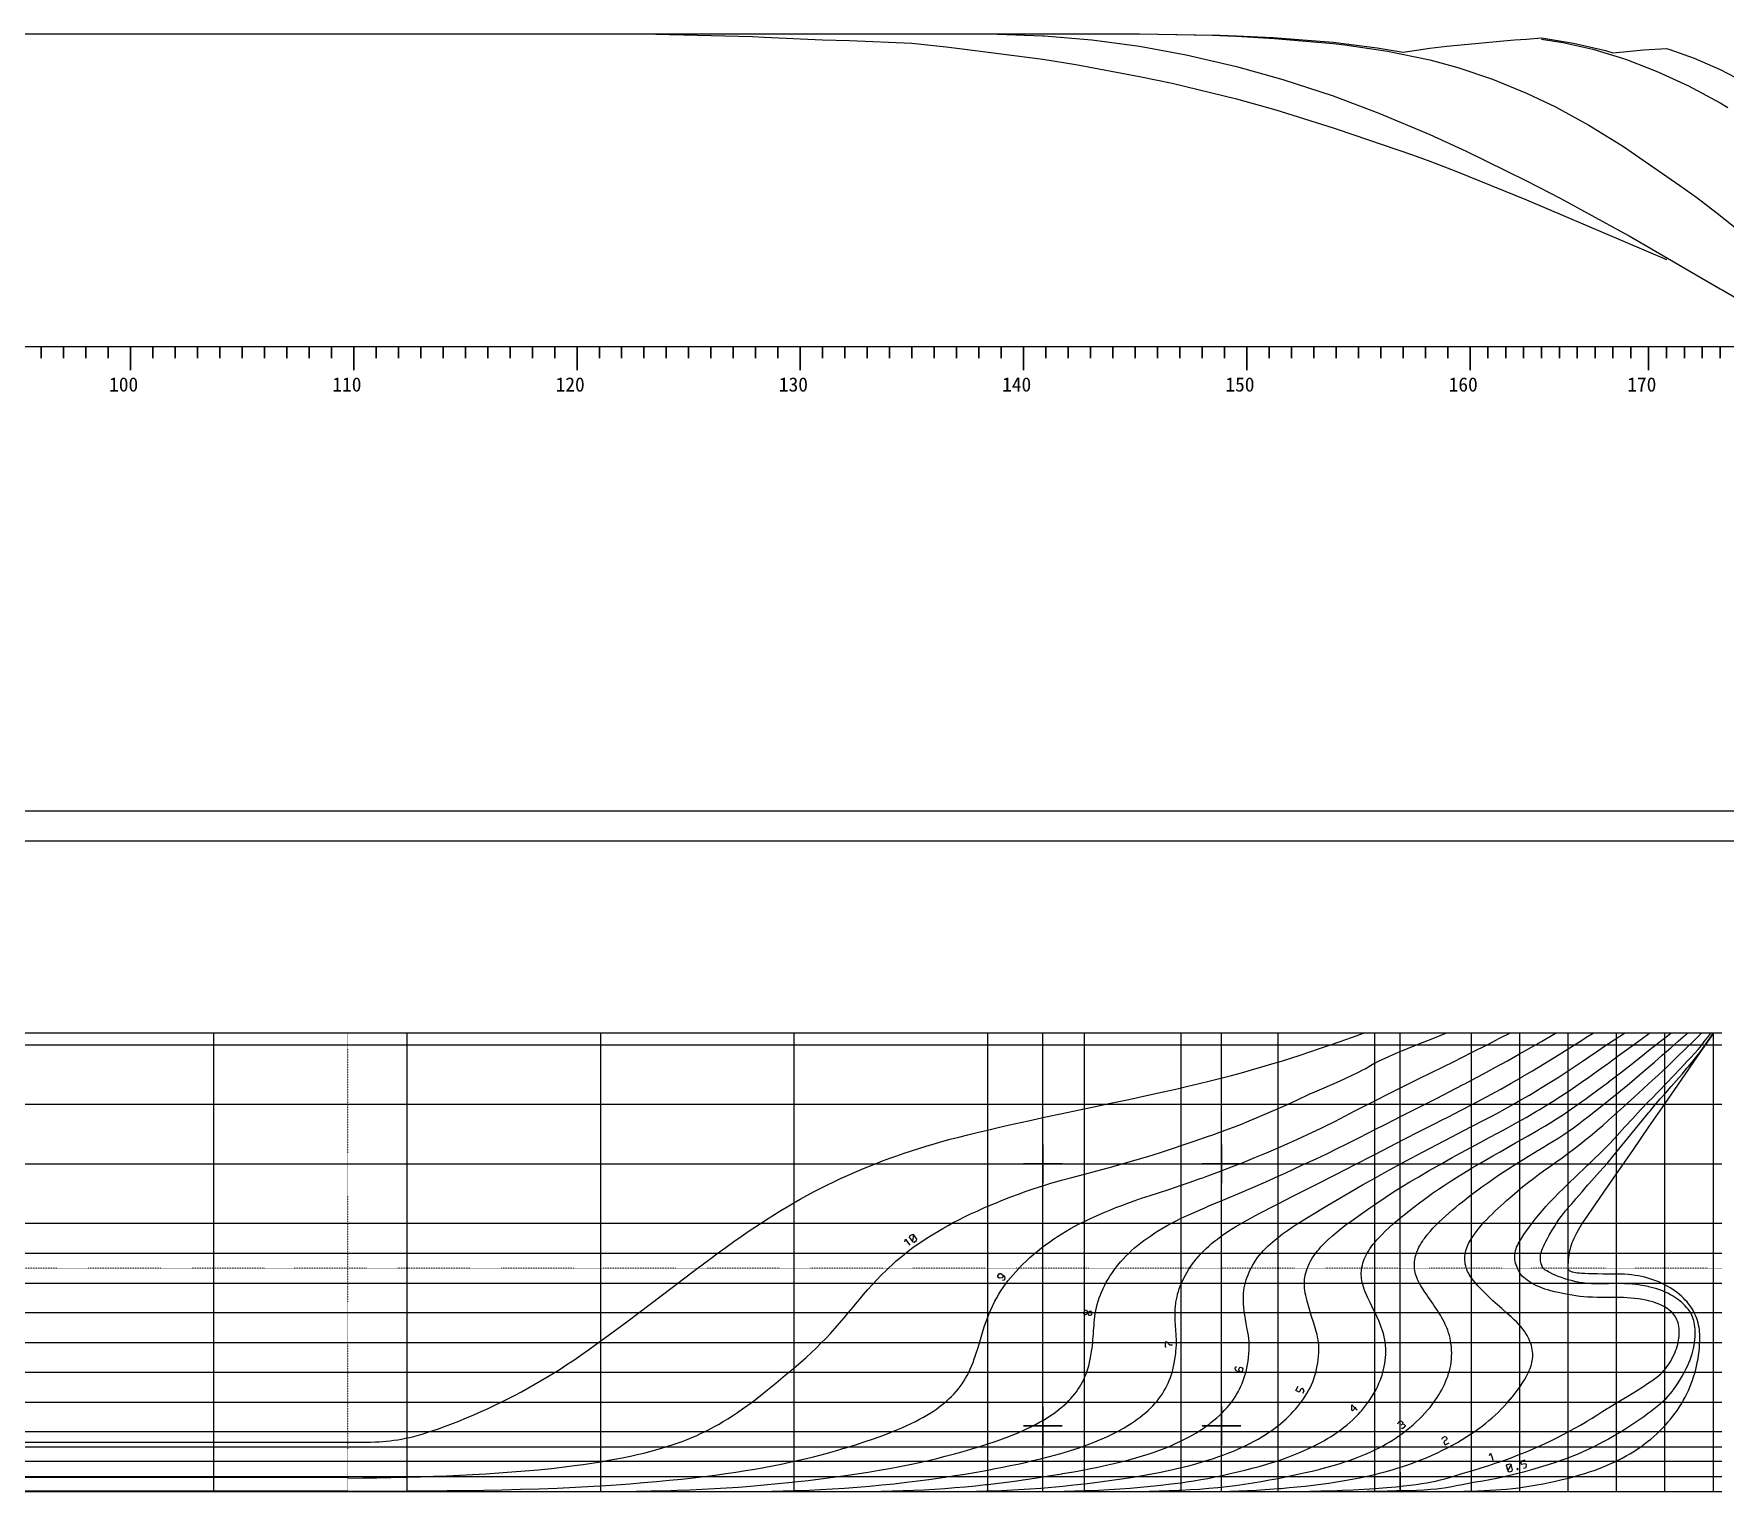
# Model space of a CAD drawing. Header units: millimetres. Extents: x -75152 to 353425, y 12138 to 222005.
# Drawn here: x 265233 to 322051, y 149658 to 198886 of the extents above; entities that cross this region are included whole.
import ezdxf

# ---------------------------------------------------------------- set-up
doc = ezdxf.new("R2010")
doc.units = ezdxf.units.MM
doc.linetypes.add('ACAD_ISO02W100', pattern=[15, 12, -3])
doc.linetypes.add('ACAD_ISO07W100', pattern=[3.5, 0.5, -3])
doc.layers.add('11', color=7, linetype='Continuous')

# ---------------------------------------------------------------- blocks, each defined once
blk = doc.blocks.new('A$C249C6E9D')
at = {"layer": '11', "color": 30, "linetype": 'Continuous'}
for points in [[(52900, 12019), (92300, 12019), (94300, 12019), (97550, 12019), (99433, 12019), (100800, 12019), (107300, 12019), (110265, 12019), (110550, 12019), (113071, 11979), (113240, 11974), (113800, 11953), (115025, 11894), (117050, 11734), (118535, 11547), (119400, 11400), (120300, 11532), (120873, 11604), (122771, 11784), (123141, 11813), (123550, 11843), (124050, 11880), (125130, 11708), (126199, 11455), (126450, 11382), (126800, 11419), (127477, 11481), (128250, 11528), (128325, 11506), (129179, 11205), (130050, 10822), (131077, 10284)], [(52900, 12019), (92300, 12019), (94300, 12019), (97550, 12019), (99433, 12019), (100800, 12019), (107300, 12019), (110003, 12019), (110550, 12017), (112985, 11971), (113240, 11961), (113800, 11936), (115080, 11866), (117050, 11693), (117440, 11648), (118880, 11436), (120300, 11141), (121238, 10888), (122406, 10498), (123550, 10027), (124516, 9563), (125640, 8946), (126800, 8228), (127059, 8059), (128700, 6928), (129264, 6519), (130050, 5912), (131300, 4915)], [(52900, 12019), (92300, 12019), (94300, 12019), (97550, 12019), (99433, 12019), (100800, 12019), (104662, 12019), (105471, 12016), (107300, 11954), (107342, 11952), (108947, 11817), (110550, 11599), (112115, 11309), (113800, 10917), (115357, 10485), (117050, 9933), (118583, 9358), (120300, 8633), (121518, 8079), (123550, 7085), (124678, 6502), (126800, 5338), (126992, 5229), (130050, 3453), (130117, 3414), (131300, 2733)], [(57900, 12017), (92300, 12017), (94300, 12007), (97550, 11927), (97939, 11912), (99900, 11816), (100800, 11800), (102900, 11702), (104050, 11577), (104496, 11526), (107300, 11163), (108411, 10988), (110550, 10590), (111644, 10356), (113800, 9833), (115122, 9467), (117050, 8865), (117188, 8820), (119720, 7951), (120300, 7738), (121167, 7410), (123550, 6446), (126800, 5058), (128250, 4432)], [(94300, 12019), (97550, 12019)], [(124050, 11843), (124772, 11726), (125774, 11502), (126800, 11191), (126901, 11156), (127962, 10746), (128994, 10268), (130050, 9698), (130311, 9546)], [(72900, 1519), (73650, 1519), (73650, 1118), (73650, 1519), (74400, 1519), (74400, 1118), (74400, 1519), (75150, 1519), (75150, 1118), (75150, 1519), (75900, 1519), (75900, 1118), (75900, 1519), (76650, 1519), (76650, 718), (76650, 1519), (77400, 1519), (77400, 1118), (77400, 1519), (78150, 1519), (78150, 1118), (78150, 1519), (78900, 1519), (78900, 1118), (78900, 1519), (79650, 1519), (79650, 1118), (79650, 1519), (80400, 1519), (80400, 1118), (80400, 1519), (81150, 1519), (81150, 1118), (81150, 1519), (81900, 1519), (81900, 1118), (81900, 1519), (82650, 1519), (82650, 1118), (82650, 1519), (83400, 1519), (83400, 1118), (83400, 1519), (84150, 1519), (84150, 718), (84150, 1519), (84900, 1519), (84900, 1118), (84900, 1519), (85650, 1519), (85650, 1118), (85650, 1519), (86400, 1519), (86400, 1118), (86400, 1519), (87150, 1519), (87150, 1118), (87150, 1519), (87900, 1519), (87900, 1118), (87900, 1519), (88650, 1519), (88650, 1118), (88650, 1519), (89400, 1519), (89400, 1118), (89400, 1519), (90150, 1519), (90150, 1118), (90150, 1519), (90900, 1519), (90900, 1118), (90900, 1519), (91650, 1519), (91650, 718), (91650, 1519), (92400, 1519), (92400, 1118), (92400, 1519), (93150, 1519), (93150, 1118), (93150, 1519), (93900, 1519), (93900, 1118), (93900, 1519), (94650, 1519), (94650, 1118), (94650, 1519), (95400, 1519), (95400, 1118), (95400, 1519), (96150, 1519), (96150, 1118), (96150, 1519), (96900, 1519), (96900, 1118), (96900, 1118), (96900, 1519), (97650, 1519), (97650, 1118), (97650, 1519), (98400, 1519), (98400, 1118), (98400, 1519), (99150, 1519), (99150, 718), (99150, 1519), (99900, 1519), (99900, 1118), (99900, 1519), (100650, 1519), (100650, 1118), (100650, 1519), (101400, 1519), (101400, 1118), (101400, 1519), (102150, 1519), (102150, 1118), (102150, 1519), (102900, 1519), (102900, 1118), (102900, 1519), (103650, 1519), (103650, 1118), (103650, 1519), (104400, 1519), (104400, 1118), (104400, 1519), (105150, 1519), (105150, 1118), (105150, 1519), (105900, 1519), (105900, 1118), (105900, 1519), (106650, 1519), (106650, 718), (106650, 1519), (107400, 1519), (107400, 1118), (107400, 1519), (108150, 1519), (108150, 1118), (108150, 1519), (108900, 1519), (108900, 1118), (108900, 1519), (109650, 1519), (109650, 1118), (109650, 1519), (110400, 1519), (110400, 1118), (110400, 1519), (111150, 1519), (111150, 1118), (111150, 1519), (111900, 1519), (111900, 1118), (111900, 1519), (112650, 1519), (112650, 1118), (112650, 1519), (113400, 1519), (113400, 1118), (113400, 1519), (114150, 1519), (114150, 718), (114150, 1519), (114900, 1519), (114900, 1118), (114900, 1519), (115650, 1519), (115650, 1118), (115650, 1519), (116400, 1519), (116400, 1118), (116400, 1519), (117150, 1519), (117150, 1118), (117150, 1519), (117900, 1519), (117900, 1118), (117900, 1519), (118650, 1519), (118650, 1118), (118650, 1519), (119400, 1519), (119400, 1118), (119400, 1519), (120150, 1519), (120150, 1118), (120150, 1519), (120900, 1519), (120900, 1118), (120900, 1519), (121650, 1519), (121650, 718), (121650, 1519), (122250, 1519), (122250, 1118), (122250, 1519), (122850, 1519), (122850, 1118), (122850, 1519), (123450, 1519), (123450, 1118), (123450, 1519), (124050, 1519), (124050, 1118), (124050, 1519), (124650, 1519), (124650, 1118), (124650, 1519), (125250, 1519), (125250, 1118), (125250, 1519), (125850, 1519), (125850, 1118), (125850, 1519), (126450, 1519), (126450, 1118), (126450, 1519), (127050, 1519), (127050, 1118), (127050, 1519), (127650, 1519), (127650, 718), (127650, 1519), (128250, 1519), (128250, 1118), (128250, 1519), (128850, 1519), (128850, 1118), (128850, 1519), (129450, 1519), (129450, 1118), (129450, 1519), (130050, 1519), (130050, 1118), (130050, 1519), (130650, 1519)], [(0, 1519), (138188, 1519)]]:
    blk.add_lwpolyline(points, dxfattribs=at)
at = {"layer": '11', "color": 7}
for s, p in [('100', (75932, 0)), ('110', (83432, 0)), ('120', (90932, 0)), ('130', (98432, 0)), ('140', (105932, 0)), ('150', (113432, 0)), ('160', (120932, 0)), ('170', (126932, 0))]:
    blk.add_text(s, height=478.5, dxfattribs=at).set_placement(p)
blk = doc.blocks.new('A$C3242291E')
at = {"layer": '11', "color": 7, "linetype": 'Continuous'}
for points in [[(0, 0), (175200, 0), (175200, 65899), (0, 65899), (0, 0)], [(1000, 1000), (174200, 1000), (174200, 64899), (1000, 64899), (1000, 1000)], [(143710, 58449), (4990, 58449)], [(4990, 58049), (143710, 58049)], [(77855, 43525), (97555, 43525), (97555, 43498), (98053, 43501), (98527, 43507), (99002, 43516), (99505, 43529), (99555, 43530), (99993, 43544), (100431, 43559), (100870, 43575), (101309, 43595), (101748, 43616), (102188, 43641), (102628, 43669), (103070, 43701), (103512, 43737), (103954, 43778), (104398, 43824), (104490, 43834), (104835, 43874), (105161, 43915), (105468, 43957), (105756, 44000), (106055, 44047), (106324, 44093), (106580, 44139), (106824, 44187), (107058, 44235), (107282, 44285), (107497, 44336), (107703, 44389), (107901, 44442), (108092, 44497), (108276, 44553), (108453, 44611), (108624, 44670), (108790, 44730), (108952, 44792), (109108, 44856), (109261, 44921), (109410, 44989), (109556, 45059), (109701, 45131), (109857, 45214), (110012, 45301), (110168, 45392), (110324, 45488), (110483, 45590), (110646, 45700), (110817, 45819), (110997, 45950), (111192, 46096), (111407, 46262), (111652, 46456), (111935, 46685), (112254, 46949), (112524, 47175), (112555, 47202), (112776, 47392), (112950, 47546), (113120, 47703), (113286, 47863), (113450, 48026), (113611, 48191), (113769, 48359), (113925, 48530), (114078, 48703), (114230, 48879), (114380, 49057), (114530, 49237), (114609, 49334), (114745, 49501), (114885, 49667), (115028, 49831), (115175, 49993), (115325, 50153), (115479, 50311), (115636, 50467), (115722, 50549), (115851, 50671), (115983, 50791), (116118, 50908), (116256, 51023), (116397, 51134), (116541, 51242), (116688, 51347), (116838, 51450), (116990, 51549), (116990, 51549), (117183, 51670), (117374, 51786), (117546, 51886), (117719, 51983), (117896, 52078), (118081, 52174), (118274, 52271), (118479, 52369), (118694, 52469), (118762, 52500), (118946, 52583), (119055, 52630), (119311, 52738), (119568, 52842), (119826, 52942), (120086, 53038), (120347, 53131), (120609, 53220), (120872, 53306), (121137, 53388), (121332, 53445), (121532, 53502), (121880, 53598), (122305, 53712), (122724, 53823), (123147, 53935), (123572, 54052), (124000, 54175), (124430, 54305), (124860, 54439), (125289, 54578), (125555, 54665), (125925, 54791), (126368, 54946), (126678, 55056), (126723, 55072), (127026, 55181), (127315, 55290), (127573, 55390), (127834, 55495), (128110, 55609), (128423, 55743), (128805, 55909), (129120, 56050), (129462, 56208), (129830, 56382), (129876, 56404), (129963, 56442), (130272, 56575), (130610, 56720), (130865, 56833), (131087, 56934), (131292, 57031), (131486, 57127), (131675, 57225), (131730, 57250), (131790, 57282), (131860, 57323), (131966, 57388), (132024, 57422), (132055, 57438), (132161, 57491), (132331, 57573), (132507, 57654), (132695, 57737), (132905, 57826), (133157, 57929), (133510, 58070), (133657, 58129), (134063, 58292), (134444, 58449)], [(77855, 43063), (97555, 43063), (97555, 43060), (98676, 43061), (99555, 43064), (99650, 43065), (100270, 43069), (100890, 43074), (101509, 43081), (102126, 43091), (102743, 43103), (103359, 43119), (103973, 43138), (104587, 43162), (105200, 43190), (105811, 43224), (106055, 43238), (106571, 43272), (107032, 43306), (107485, 43343), (107926, 43381), (108353, 43422), (108764, 43464), (109159, 43508), (109539, 43553), (109902, 43600), (110252, 43647), (110589, 43697), (110913, 43748), (111227, 43800), (111532, 43854), (111828, 43910), (112117, 43967), (112401, 44027), (112555, 44061), (112860, 44131), (113161, 44204), (113458, 44281), (113753, 44361), (114046, 44444), (114111, 44463), (114401, 44551), (114677, 44638), (114936, 44722), (115178, 44805), (115405, 44885), (115617, 44964), (115815, 45040), (115999, 45115), (116172, 45189), (116334, 45261), (116486, 45332), (116629, 45402), (116763, 45472), (116891, 45542), (117010, 45610), (117123, 45679), (117230, 45748), (117331, 45817), (117427, 45886), (117517, 45955), (117604, 46025), (117685, 46095), (117763, 46167), (117837, 46239), (117915, 46320), (117990, 46403), (118060, 46488), (118127, 46574), (118190, 46663), (118251, 46754), (118308, 46848), (118363, 46946), (118415, 47047), (118465, 47152), (118513, 47261), (118559, 47377), (118603, 47498), (118624, 47558), (118667, 47691), (118716, 47845), (118763, 48000), (118810, 48155), (118856, 48309), (118902, 48461), (118950, 48611), (119001, 48759), (119055, 48904), (119104, 49026), (119157, 49149), (119216, 49276), (119236, 49317), (119296, 49437), (119359, 49555), (119426, 49672), (119497, 49786), (119572, 49899), (119650, 50010), (119732, 50118), (119817, 50224), (119905, 50328), (119996, 50430), (120089, 50529), (120107, 50549), (120226, 50670), (120347, 50787), (120472, 50903), (120599, 51015), (120730, 51125), (120863, 51231), (120999, 51335), (121137, 51436), (121278, 51533), (121301, 51549), (121399, 51614), (121544, 51707), (121688, 51794), (121837, 51879), (121977, 51956), (122126, 52033), (122305, 52122), (122508, 52218), (122709, 52309), (122926, 52403), (123155, 52499), (123254, 52540), (123359, 52582), (123557, 52659), (123760, 52735), (123977, 52812), (124221, 52895), (124514, 52992), (124754, 53070), (125176, 53206), (125555, 53332), (125858, 53437), (126194, 53557), (126281, 53589), (126443, 53648), (126841, 53797), (127237, 53949), (127631, 54104), (128024, 54263), (128416, 54424), (128805, 54590), (129133, 54734), (129440, 54872), (129774, 55027), (130112, 55187), (130231, 55245), (130365, 55310), (130709, 55481), (131050, 55655), (131387, 55829), (131721, 56002), (132055, 56173), (132542, 56418), (132813, 56554), (133162, 56731), (133528, 56914), (133920, 57105), (134371, 57323), (134695, 57483), (135000, 57637), (135305, 57794), (135872, 58079), (136250, 58271), (136594, 58449)], [(93055, 43049), (93055, 58449)], [(97555, 44699), (97799, 44699), (98003, 44700), (98178, 44702), (98334, 44705), (98476, 44711), (98608, 44719), (98734, 44728), (98855, 44739), (98978, 44752), (99103, 44768), (99232, 44787), (99363, 44809), (99497, 44835), (99635, 44865), (99779, 44899), (99928, 44938), (100083, 44983), (100247, 45034), (100420, 45091), (100605, 45156), (100802, 45228), (101015, 45309), (101283, 45414), (101541, 45519), (101791, 45624), (102033, 45729), (102270, 45835), (102501, 45944), (102728, 46054), (102952, 46166), (103174, 46281), (103395, 46399), (103607, 46516), (103819, 46636), (104033, 46760), (104247, 46888), (104465, 47021), (104686, 47161), (104912, 47308), (105145, 47463), (105386, 47627), (105637, 47802), (105900, 47990), (106179, 48192), (106475, 48409), (106930, 48747), (107339, 49054), (107718, 49341), (108083, 49619), (108450, 49898), (108833, 50189), (109249, 50502), (109715, 50849), (110002, 51061), (110272, 51258), (110528, 51441), (110772, 51613), (111007, 51776), (111235, 51930), (111457, 52076), (111675, 52217), (111891, 52353), (112106, 52485), (112320, 52613), (112535, 52739), (112755, 52865), (112977, 52988), (113200, 53108), (113424, 53225), (113651, 53339), (113878, 53450), (114108, 53559), (114339, 53664), (114572, 53767), (114807, 53867), (115044, 53964), (115282, 54059), (115523, 54150), (115765, 54239), (116003, 54324), (116244, 54407), (116488, 54488), (116736, 54568), (116990, 54646), (117249, 54724), (117517, 54800), (117794, 54877), (118083, 54953), (118385, 55030), (118704, 55109), (119041, 55189), (119401, 55272), (119785, 55359), (120425, 55501), (121007, 55628), (121553, 55745), (122083, 55857), (122618, 55969), (123182, 56089), (123797, 56220), (124485, 56369), (124942, 56470), (125371, 56566), (125775, 56660), (126161, 56751), (126530, 56842), (126888, 56932), (127237, 57024), (127580, 57116), (127919, 57211), (128257, 57309), (128595, 57409), (128917, 57507), (129235, 57607), (129553, 57709), (129874, 57814), (130201, 57925), (130540, 58042), (130894, 58167), (131270, 58302), (131675, 58449)], [(99555, 43049), (99555, 58449)], [(106055, 43049), (106055, 58449)], [(106561, 43050), (106760, 43051), (107260, 43055), (107735, 43063), (108189, 43073), (108626, 43087), (109049, 43103), (109463, 43121), (109870, 43143), (110274, 43168), (110678, 43196), (111084, 43227), (111539, 43266), (112003, 43310), (112479, 43359), (112555, 43367), (113023, 43419), (113438, 43469), (113865, 43524), (114271, 43580), (114661, 43637), (115037, 43696), (115401, 43757), (115754, 43821), (116099, 43886), (116436, 43954), (116766, 44025), (117059, 44091), (117346, 44159), (117627, 44229), (117932, 44309), (118228, 44391), (118514, 44474), (118790, 44558), (119055, 44642), (119266, 44713), (119464, 44782), (119634, 44844), (119645, 44848), (119839, 44924), (120023, 44999), (120196, 45074), (120360, 45148), (120514, 45223), (120659, 45297), (120796, 45371), (120925, 45445), (121047, 45519), (121161, 45594), (121270, 45668), (121372, 45743), (121468, 45818), (121551, 45887), (121631, 45957), (121706, 46028), (121777, 46099), (121845, 46171), (121915, 46252), (121975, 46325), (122031, 46399), (122084, 46475), (122134, 46552), (122181, 46629), (122225, 46709), (122266, 46790), (122305, 46873), (122345, 46968), (122381, 47065), (122415, 47166), (122446, 47271), (122474, 47381), (122499, 47495), (122521, 47615), (122530, 47669), (122544, 47764), (122557, 47860), (122569, 47956), (122580, 48052), (122589, 48148), (122597, 48244), (122604, 48341), (122611, 48438), (122617, 48535), (122624, 48632), (122632, 48730), (122641, 48829), (122653, 48927), (122668, 49027), (122686, 49126), (122708, 49225), (122732, 49324), (122733, 49327), (122765, 49438), (122800, 49548), (122840, 49656), (122884, 49763), (122931, 49869), (122982, 49973), (123037, 50076), (123095, 50176), (123156, 50275), (123220, 50372), (123287, 50468), (123347, 50549), (123429, 50654), (123514, 50756), (123603, 50856), (123695, 50953), (123790, 51047), (123887, 51139), (123987, 51228), (124090, 51314), (124195, 51397), (124301, 51478), (124399, 51549), (124529, 51639), (124668, 51731), (124811, 51821), (124945, 51900), (125084, 51980), (125232, 52060), (125388, 52141), (125555, 52223), (125755, 52318), (125984, 52422), (126264, 52545), (126346, 52580), (126507, 52649), (126876, 52804), (127165, 52924), (127585, 53101), (127978, 53270), (128393, 53453), (128805, 53638), (129040, 53745), (129631, 54015), (130084, 54225), (130467, 54406), (130796, 54565), (131114, 54722), (131454, 54894), (131893, 55120), (132055, 55203), (132401, 55380), (132964, 55665), (133699, 56033), (134150, 56262), (134560, 56472), (135025, 56715), (135076, 56742), (135305, 56863), (135709, 57080), (136112, 57298), (136515, 57518), (136919, 57744), (137324, 57977), (137555, 58112), (137652, 58169), (138127, 58449)], [(111277, 43050), (111407, 43051), (111799, 43055), (112186, 43063), (112555, 43074), (112636, 43076), (113057, 43093), (113441, 43111), (113822, 43132), (114244, 43160), (114663, 43191), (115080, 43226), (115497, 43265), (115913, 43308), (116329, 43355), (116704, 43401), (117080, 43450), (117458, 43503), (117837, 43559), (117884, 43567), (118281, 43630), (118671, 43696), (119055, 43765), (119307, 43813), (119559, 43862), (119812, 43914), (120065, 43967), (120319, 44023), (120574, 44082), (120828, 44144), (121082, 44208), (121336, 44277), (121588, 44349), (121839, 44425), (122089, 44506), (122305, 44582), (122480, 44646), (122647, 44711), (122805, 44776), (122957, 44841), (123101, 44907), (123239, 44974), (123372, 45041), (123498, 45109), (123516, 45119), (123641, 45190), (123759, 45260), (123871, 45331), (123978, 45402), (124078, 45473), (124174, 45544), (124264, 45616), (124350, 45687), (124440, 45767), (124524, 45847), (124595, 45920), (124670, 46001), (124740, 46083), (124805, 46166), (124861, 46242), (124919, 46327), (124973, 46413), (125023, 46501), (125070, 46591), (125113, 46683), (125153, 46778), (125190, 46875), (125224, 46975), (125255, 47080), (125283, 47188), (125309, 47301), (125331, 47420), (125351, 47545), (125368, 47677), (125375, 47749), (125384, 47862), (125390, 47968), (125392, 48068), (125391, 48164), (125388, 48255), (125384, 48343), (125378, 48428), (125371, 48511), (125365, 48592), (125358, 48673), (125352, 48753), (125348, 48834), (125345, 48916), (125345, 49000), (125347, 49086), (125351, 49175), (125360, 49269), (125372, 49367), (125372, 49370), (125377, 49401), (125393, 49492), (125412, 49582), (125434, 49672), (125459, 49761), (125487, 49850), (125519, 49939), (125555, 50028), (125594, 50116), (125641, 50215), (125692, 50313), (125750, 50413), (125812, 50516), (125834, 50549), (125904, 50651), (125977, 50750), (126053, 50847), (126133, 50941), (126216, 51033), (126301, 51121), (126390, 51208), (126481, 51292), (126574, 51373), (126670, 51452), (126767, 51528), (126795, 51549), (126939, 51655), (127086, 51756), (127237, 51855), (127390, 51950), (127547, 52043), (127705, 52132), (127865, 52220), (128026, 52306), (128189, 52392), (128351, 52476), (128515, 52560), (128632, 52620), (128805, 52709), (129308, 52964), (130153, 53395), (131165, 53912), (131303, 53983), (132055, 54370), (133045, 54882), (133574, 55154), (134104, 55423), (134270, 55506), (134530, 55637), (134940, 55846), (135305, 56035), (135661, 56224), (135979, 56395), (136289, 56566), (136635, 56761), (136995, 56969), (137020, 56984), (137354, 57180), (137555, 57300), (137901, 57510), (138250, 57725), (138555, 57918), (138911, 58146), (139205, 58334), (139388, 58449)], [(112555, 43049), (112555, 58449)], [(114971, 43050), (115122, 43051), (115489, 43056), (115851, 43064), (116209, 43075), (116563, 43089), (116914, 43106), (117262, 43127), (117608, 43150), (117953, 43177), (118295, 43207), (118637, 43239), (118978, 43276), (119055, 43284), (119239, 43305), (119593, 43349), (119952, 43396), (120320, 43448), (120700, 43505), (121095, 43567), (121555, 43644), (121564, 43645), (121950, 43712), (122305, 43778), (122502, 43816), (122699, 43855), (122895, 43896), (123091, 43939), (123287, 43984), (123482, 44030), (123677, 44079), (123871, 44131), (124064, 44185), (124257, 44242), (124448, 44303), (124639, 44367), (124828, 44435), (125016, 44507), (125203, 44583), (125388, 44665), (125555, 44744), (125691, 44812), (125822, 44882), (125946, 44952), (126065, 45022), (126178, 45093), (126286, 45164), (126389, 45236), (126487, 45308), (126553, 45359), (126651, 45438), (126752, 45525), (126848, 45612), (126937, 45698), (127021, 45785), (127099, 45871), (127172, 45958), (127241, 46046), (127305, 46134), (127364, 46222), (127415, 46303), (127466, 46393), (127515, 46485), (127559, 46579), (127600, 46674), (127638, 46772), (127672, 46872), (127703, 46975), (127731, 47082), (127756, 47192), (127778, 47307), (127797, 47427), (127813, 47553), (127825, 47686), (127834, 47819), (127837, 47910), (127836, 47999), (127831, 48090), (127822, 48184), (127809, 48286), (127790, 48403), (127761, 48560), (127736, 48692), (127710, 48839), (127690, 48971), (127673, 49097), (127660, 49222), (127651, 49350), (127645, 49444), (127643, 49534), (127644, 49623), (127649, 49713), (127658, 49803), (127672, 49892), (127689, 49981), (127711, 50070), (127737, 50157), (127766, 50243), (127799, 50329), (127834, 50413), (127873, 50496), (127900, 50549), (127949, 50641), (128002, 50731), (128060, 50819), (128120, 50905), (128185, 50988), (128252, 51069), (128323, 51147), (128396, 51223), (128472, 51297), (128550, 51369), (128630, 51438), (128712, 51506), (128767, 51549), (128805, 51579), (128961, 51697), (129120, 51812), (129283, 51924), (129450, 52034), (129619, 52142), (129790, 52247), (129963, 52352), (130136, 52456), (130310, 52559), (130478, 52660), (130482, 52663), (130878, 52899), (131260, 53123), (131647, 53345), (132055, 53575), (132445, 53791), (132943, 54062), (132985, 54085), (133087, 54140), (133680, 54458), (134149, 54706), (134622, 54952), (135305, 55303), (135768, 55543), (135971, 55649), (136154, 55746), (136438, 55901), (136697, 56046), (136965, 56199), (137249, 56366), (137555, 56549), (137624, 56591), (137939, 56785), (138250, 56981), (138555, 57179), (138720, 57287), (139024, 57491), (139205, 57614), (139549, 57850), (139889, 58082), (139905, 58093), (140099, 58222), (140443, 58449)], [(118207, 43050), (118329, 43051), (118673, 43055), (119013, 43063), (119055, 43064), (119328, 43073), (119708, 43089), (120087, 43110), (120464, 43134), (120838, 43162), (121209, 43193), (121577, 43228), (121942, 43266), (122305, 43308), (122572, 43339), (122898, 43380), (123221, 43423), (123542, 43468), (123862, 43516), (124181, 43568), (124499, 43624), (124816, 43684), (124817, 43684), (125075, 43738), (125321, 43792), (125555, 43849), (125807, 43913), (126048, 43978), (126254, 44037), (126450, 44097), (126637, 44157), (126815, 44218), (126986, 44279), (127149, 44342), (127306, 44405), (127458, 44469), (127603, 44534), (127743, 44601), (127879, 44668), (128009, 44737), (128135, 44807), (128257, 44878), (128374, 44950), (128486, 45023), (128594, 45098), (128698, 45173), (128798, 45249), (128805, 45254), (128900, 45331), (128992, 45409), (129079, 45488), (129168, 45573), (129244, 45650), (129319, 45729), (129392, 45810), (129463, 45893), (129531, 45979), (129597, 46066), (129660, 46155), (129720, 46246), (129777, 46340), (129831, 46435), (129881, 46533), (129928, 46632), (129971, 46733), (130010, 46836), (130044, 46941), (130075, 47047), (130101, 47154), (130123, 47263), (130142, 47372), (130156, 47482), (130166, 47592), (130172, 47703), (130175, 47815), (130175, 47886), (130171, 47972), (130164, 48056), (130153, 48141), (130137, 48228), (130117, 48320), (130091, 48422), (130056, 48540), (130007, 48696), (129923, 48956), (129871, 49124), (129826, 49281), (129785, 49436), (129759, 49544), (129739, 49630), (129722, 49714), (129709, 49794), (129700, 49873), (129694, 49950), (129692, 50025), (129694, 50098), (129700, 50171), (129709, 50244), (129722, 50316), (129739, 50388), (129760, 50461), (129785, 50534), (129791, 50549), (129825, 50636), (129864, 50722), (129908, 50805), (129956, 50887), (130007, 50966), (130062, 51043), (130121, 51118), (130182, 51191), (130245, 51262), (130310, 51331), (130377, 51399), (130446, 51465), (130516, 51529), (130538, 51549), (130635, 51635), (130788, 51765), (130943, 51891), (131100, 52012), (131257, 52129), (131416, 52244), (131575, 52356), (131735, 52468), (131895, 52578), (132055, 52688), (132073, 52700), (132292, 52849), (132515, 52996), (132744, 53143), (132981, 53292), (133231, 53444), (133530, 53622), (133864, 53816), (134252, 54037), (134654, 54262), (134947, 54424), (135305, 54619), (135599, 54776), (135899, 54934), (136204, 55096), (136514, 55264), (136827, 55437), (137140, 55615), (137452, 55798), (137555, 55859), (137573, 55870), (137788, 56000), (138046, 56160), (138302, 56323), (138555, 56489), (138809, 56660), (139084, 56850), (139205, 56934), (139541, 57175), (139876, 57418), (139905, 57439), (140202, 57655), (140830, 58109), (141255, 58416), (141301, 58449)], [(119055, 43049), (119055, 58449)], [(121157, 43050), (121282, 43051), (121623, 43056), (121965, 43064), (122305, 43075), (122418, 43079), (122778, 43096), (123135, 43115), (123487, 43138), (123836, 43163), (124183, 43191), (124527, 43223), (124870, 43258), (125212, 43298), (125555, 43342), (125734, 43367), (125974, 43404), (126210, 43444), (126444, 43487), (126682, 43533), (126930, 43585), (127198, 43645), (127500, 43716), (127690, 43762), (127942, 43826), (128177, 43889), (128397, 43952), (128606, 44015), (128805, 44079), (128991, 44144), (129170, 44209), (129340, 44274), (129503, 44340), (129660, 44407), (129809, 44475), (129953, 44543), (130090, 44612), (130222, 44681), (130349, 44752), (130471, 44823), (130587, 44895), (130699, 44968), (130807, 45042), (130910, 45117), (131010, 45192), (131116, 45278), (131217, 45365), (131314, 45453), (131406, 45542), (131495, 45633), (131579, 45726), (131618, 45771), (131686, 45852), (131757, 45942), (131824, 46032), (131887, 46122), (131947, 46213), (132003, 46304), (132055, 46395), (132110, 46497), (132155, 46589), (132196, 46680), (132234, 46771), (132268, 46862), (132299, 46953), (132326, 47043), (132352, 47144), (132374, 47245), (132393, 47345), (132407, 47445), (132417, 47546), (132423, 47646), (132425, 47747), (132423, 47848), (132417, 47949), (132417, 47949), (132415, 47965), (132404, 48061), (132392, 48144), (132376, 48227), (132356, 48309), (132334, 48392), (132307, 48478), (132275, 48569), (132237, 48665), (132191, 48775), (132132, 48904), (132055, 49068), (132004, 49174), (131899, 49394), (131815, 49575), (131780, 49653), (131737, 49755), (131703, 49845), (131675, 49926), (131652, 50001), (131634, 50071), (131620, 50137), (131610, 50201), (131604, 50263), (131601, 50324), (131601, 50391), (131606, 50459), (131614, 50529), (131617, 50549), (131624, 50585), (131639, 50652), (131657, 50719), (131679, 50785), (131704, 50852), (131732, 50919), (131765, 50986), (131801, 51054), (131842, 51123), (131887, 51194), (131938, 51266), (131993, 51340), (132055, 51416), (132130, 51503), (132172, 51549), (132290, 51674), (132413, 51798), (132540, 51918), (132671, 52037), (132805, 52152), (132943, 52266), (133083, 52377), (133224, 52488), (133365, 52597), (133508, 52706), (133553, 52740), (133606, 52780), (133799, 52924), (133995, 53064), (134195, 53203), (134383, 53329), (134583, 53459), (134797, 53595), (135034, 53740), (135305, 53903), (135637, 54099), (136020, 54321), (136263, 54460), (136784, 54756), (137209, 54998), (137555, 55199), (137563, 55203), (137765, 55322), (137965, 55442), (138164, 55565), (138361, 55691), (138555, 55821), (138778, 55975), (139012, 56143), (139148, 56241), (139205, 56283), (139554, 56540), (139904, 56803), (139905, 56804), (140311, 57115), (140711, 57427), (141118, 57749), (141255, 57858), (141544, 58090), (141609, 58142), (141741, 58246), (141884, 58355), (141953, 58409), (141999, 58449)], [(122305, 43049), (122305, 58449)], [(123999, 43050), (124134, 43051), (124479, 43056), (124816, 43063), (125146, 43074), (125468, 43088), (125555, 43092), (125855, 43108), (126166, 43129), (126476, 43154), (126781, 43182), (127082, 43215), (127377, 43252), (127667, 43293), (127954, 43337), (128239, 43385), (128522, 43435), (128805, 43488), (129051, 43536), (129374, 43602), (129675, 43668), (129956, 43733), (130222, 43798), (130243, 43804), (130456, 43860), (130661, 43918), (130859, 43977), (131049, 44038), (131233, 44101), (131410, 44166), (131581, 44233), (131745, 44300), (131903, 44370), (132055, 44441), (132185, 44506), (132312, 44573), (132436, 44642), (132557, 44713), (132675, 44786), (132790, 44861), (132901, 44937), (133010, 45016), (133126, 45104), (133238, 45195), (133347, 45287), (133451, 45381), (133552, 45477), (133648, 45575), (133740, 45673), (133828, 45773), (133911, 45873), (133981, 45963), (134040, 46043), (134097, 46124), (134152, 46206), (134204, 46289), (134255, 46374), (134303, 46460), (134349, 46547), (134393, 46636), (134433, 46726), (134470, 46818), (134505, 46911), (134535, 47005), (134563, 47100), (134586, 47196), (134605, 47294), (134620, 47392), (134631, 47491), (134638, 47590), (134640, 47690), (134637, 47790), (134630, 47889), (134620, 47989), (134616, 48012), (134602, 48103), (134584, 48194), (134562, 48284), (134536, 48373), (134506, 48461), (134472, 48548), (134435, 48634), (134395, 48718), (134352, 48802), (134306, 48884), (134259, 48965), (134210, 49046), (134159, 49126), (134108, 49205), (134056, 49283), (134003, 49361), (133949, 49439), (133896, 49517), (133843, 49595), (133789, 49673), (133738, 49748), (133665, 49860), (133607, 49953), (133560, 50033), (133522, 50105), (133491, 50170), (133465, 50231), (133444, 50289), (133428, 50345), (133414, 50400), (133403, 50463), (133395, 50528), (133394, 50549), (133390, 50621), (133390, 50694), (133395, 50767), (133404, 50839), (133417, 50911), (133434, 50982), (133455, 51052), (133480, 51121), (133509, 51189), (133541, 51256), (133576, 51321), (133614, 51384), (133655, 51446), (133697, 51507), (133729, 51549), (133819, 51664), (133912, 51778), (134010, 51888), (134112, 51996), (134218, 52102), (134326, 52205), (134437, 52306), (134550, 52405), (134665, 52503), (134780, 52600), (134896, 52696), (135000, 52781), (135123, 52880), (135305, 53022), (135476, 53152), (135652, 53281), (135848, 53421), (136055, 53565), (136279, 53715), (136526, 53876), (136805, 54054), (137129, 54255), (137515, 54491), (137555, 54515), (137842, 54689), (137860, 54699), (138044, 54811), (138236, 54931), (138403, 55038), (138555, 55140), (138730, 55264), (138905, 55393), (139083, 55529), (139205, 55623), (139468, 55829), (139736, 56044), (139905, 56180), (140259, 56466), (140610, 56755), (140950, 57040), (141255, 57300), (141448, 57465), (141715, 57700), (141999, 57951), (142249, 58174), (142426, 58329), (142539, 58424), (142555, 58438), (142563, 58445), (142568, 58449)], [(125555, 43049), (125555, 58449)], [(126700, 43050), (126855, 43051), (127191, 43057), (127489, 43065), (127785, 43077), (128081, 43091), (128375, 43109), (128666, 43130), (128805, 43141), (128909, 43150), (129178, 43175), (129447, 43201), (129715, 43230), (129981, 43261), (130247, 43294), (130511, 43329), (130772, 43368), (131033, 43410), (131291, 43457), (131547, 43507), (131802, 43561), (132055, 43620), (132213, 43660), (132436, 43719), (132642, 43777), (132838, 43836), (133031, 43898), (133205, 43958), (133383, 44022), (133458, 44050), (133637, 44119), (133814, 44191), (133988, 44267), (134160, 44346), (134331, 44429), (134499, 44515), (134666, 44604), (134830, 44697), (134992, 44793), (135151, 44892), (135305, 44992), (135431, 45078), (135553, 45165), (135670, 45252), (135783, 45340), (135891, 45429), (135996, 45519), (136098, 45611), (136196, 45704), (136302, 45809), (136405, 45916), (136506, 46028), (136606, 46144), (136614, 46153), (136713, 46274), (136803, 46390), (136885, 46500), (136958, 46603), (137023, 46700), (137081, 46792), (137131, 46878), (137175, 46960), (137214, 47037), (137247, 47110), (137275, 47181), (137299, 47249), (137319, 47314), (137335, 47379), (137347, 47441), (137355, 47502), (137361, 47562), (137362, 47621), (137361, 47681), (137356, 47747), (137347, 47814), (137333, 47881), (137316, 47950), (137293, 48021), (137269, 48087), (137241, 48155), (137208, 48222), (137171, 48291), (137129, 48359), (137081, 48429), (137028, 48501), (136969, 48574), (136902, 48650), (136825, 48731), (136738, 48818), (136635, 48915), (136508, 49030), (136326, 49190), (136182, 49317), (136027, 49456), (135893, 49580), (135770, 49698), (135728, 49740), (135695, 49773), (135610, 49862), (135522, 49957), (135439, 50053), (135363, 50145), (135305, 50221), (135264, 50281), (135229, 50337), (135200, 50390), (135174, 50442), (135149, 50502), (135133, 50549), (135130, 50558), (135111, 50622), (135097, 50686), (135087, 50752), (135081, 50817), (135079, 50882), (135082, 50948), (135089, 51013), (135101, 51077), (135116, 51140), (135135, 51202), (135157, 51262), (135182, 51322), (135209, 51380), (135239, 51437), (135271, 51493), (135305, 51548), (135306, 51549), (135379, 51660), (135457, 51768), (135539, 51874), (135624, 51977), (135713, 52078), (135805, 52176), (135899, 52273), (135994, 52367), (136092, 52461), (136190, 52552), (136289, 52643), (136388, 52733), (136485, 52821), (136670, 52984), (136853, 53141), (137033, 53290), (137215, 53435), (137382, 53564), (137555, 53694), (137722, 53816), (137932, 53965), (138141, 54113), (138349, 54261), (138555, 54412), (138760, 54565), (138966, 54724), (139173, 54889), (139205, 54915), (139299, 54992), (139519, 55177), (139539, 55195), (139714, 55347), (139905, 55516), (140411, 55971), (140916, 56428), (141255, 56737), (141570, 57030), (141884, 57326), (142195, 57626), (142504, 57927), (142555, 57977), (142735, 58154), (143034, 58449)], [(128805, 43049), (128805, 58449)], [(129352, 43050), (129520, 43051), (129879, 43056), (130240, 43063), (130602, 43073), (130966, 43086), (131332, 43103), (131700, 43123), (132055, 43148), (132460, 43181), (132774, 43208), (133027, 43233), (133248, 43258), (133447, 43284), (133633, 43311), (133807, 43341), (133974, 43373), (134135, 43408), (134268, 43439), (134410, 43475), (134565, 43519), (134749, 43574), (135022, 43659), (135194, 43711), (135305, 43743), (135381, 43766), (135635, 43843), (135888, 43923), (136139, 44006), (136387, 44092), (136633, 44182), (136876, 44275), (137117, 44371), (137356, 44470), (137555, 44557), (137753, 44646), (137966, 44747), (138167, 44847), (138362, 44947), (138555, 45050), (138755, 45160), (138965, 45278), (139187, 45408), (139205, 45419), (139361, 45515), (139519, 45615), (139685, 45722), (139864, 45833), (139905, 45858), (140291, 46087), (140560, 46250), (140707, 46341), (140845, 46427), (141062, 46565), (141255, 46692), (141366, 46768), (141455, 46832), (141531, 46891), (141599, 46948), (141660, 47003), (141716, 47058), (141769, 47113), (141819, 47171), (141867, 47231), (141913, 47294), (141957, 47360), (141999, 47429), (142038, 47500), (142055, 47532), (142096, 47613), (142132, 47691), (142163, 47767), (142190, 47841), (142213, 47914), (142233, 47987), (142249, 48058), (142262, 48130), (142272, 48202), (142275, 48229), (142276, 48234), (142283, 48313), (142286, 48387), (142285, 48459), (142280, 48526), (142272, 48590), (142261, 48651), (142246, 48709), (142228, 48764), (142207, 48816), (142183, 48866), (142156, 48914), (142125, 48960), (142092, 49003), (142055, 49044), (142032, 49068), (141991, 49105), (141946, 49143), (141897, 49179), (141843, 49215), (141785, 49250), (141721, 49285), (141653, 49317), (141581, 49349), (141505, 49378), (141426, 49405), (141342, 49430), (141255, 49453), (141175, 49471), (141046, 49497), (140917, 49518), (140789, 49534), (140661, 49546), (140534, 49554), (140408, 49559), (140282, 49562), (140156, 49563), (140030, 49563), (139905, 49563), (139867, 49563), (139693, 49563), (139533, 49565), (139374, 49569), (139205, 49578), (139080, 49587), (138945, 49601), (138813, 49619), (138683, 49640), (138555, 49664), (138378, 49697), (138222, 49728), (138090, 49758), (137973, 49787), (137868, 49816), (137772, 49846), (137686, 49876), (137609, 49906), (137555, 49929), (137469, 49969), (137390, 50010), (137311, 50054), (137239, 50098), (137175, 50142), (137117, 50186), (137066, 50230), (137021, 50273), (136982, 50316), (136948, 50358), (136919, 50401), (136894, 50445), (136872, 50490), (136854, 50539), (136850, 50549), (136826, 50604), (136805, 50660), (136787, 50717), (136773, 50775), (136764, 50835), (136758, 50895), (136757, 50956), (136761, 51017), (136770, 51077), (136783, 51137), (136800, 51197), (136822, 51255), (136847, 51312), (136874, 51367), (136904, 51422), (136936, 51475), (136970, 51527), (136984, 51549), (137068, 51678), (137153, 51801), (137243, 51928), (137341, 52058), (137445, 52192), (137555, 52329), (137689, 52488), (137802, 52617), (137907, 52733), (138025, 52858), (138028, 52861), (138091, 52925), (138232, 53067), (138397, 53227), (138555, 53378), (138847, 53662), (139141, 53948), (139205, 54009), (139258, 54059), (139436, 54229), (139611, 54399), (139739, 54526), (139868, 54656), (139905, 54695), (139936, 54728), (140199, 55011), (140461, 55295), (140723, 55580), (140987, 55864), (141255, 56146), (141255, 56146), (141358, 56253), (141562, 56461), (141621, 56520), (141860, 56762), (142095, 57005), (142326, 57251), (142555, 57499), (142676, 57631), (142798, 57766), (142916, 57900), (143029, 58034), (143137, 58171), (143242, 58309), (143343, 58449)], [(131214, 43050), (131343, 43051), (131789, 43055), (132055, 43059), (132153, 43061), (132788, 43074), (133169, 43084), (133465, 43094), (133716, 43105), (133936, 43119), (134135, 43134), (134296, 43156), (134463, 43182), (134640, 43213), (134844, 43253), (134934, 43271), (135157, 43316), (135305, 43344), (135442, 43366), (135682, 43407), (135922, 43451), (136160, 43498), (136397, 43548), (136632, 43601), (136865, 43658), (137097, 43718), (137327, 43782), (137555, 43850), (137700, 43895), (137924, 43964), (138140, 44035), (138350, 44106), (138555, 44181), (138682, 44229), (138866, 44303), (139039, 44377), (139205, 44452), (139261, 44478), (139430, 44559), (139592, 44642), (139744, 44725), (139892, 44807), (139905, 44815), (140101, 44927), (140297, 45043), (140494, 45164), (140693, 45292), (140892, 45426), (141090, 45566), (141255, 45685), (141316, 45729), (141433, 45818), (141547, 45911), (141658, 46005), (141767, 46101), (141843, 46174), (141917, 46252), (141988, 46333), (142055, 46414), (142071, 46435), (142105, 46480), (142160, 46559), (142227, 46660), (142304, 46784), (142383, 46918), (142451, 47040), (142510, 47154), (142562, 47262), (142608, 47366), (142649, 47469), (142685, 47569), (142717, 47669), (142742, 47759), (142763, 47848), (142783, 47947), (142799, 48046), (142811, 48146), (142819, 48245), (142820, 48285), (142819, 48395), (142815, 48491), (142808, 48576), (142798, 48653), (142785, 48724), (142770, 48790), (142752, 48852), (142731, 48912), (142707, 48968), (142680, 49023), (142649, 49077), (142615, 49130), (142583, 49170), (142531, 49231), (142481, 49287), (142428, 49340), (142374, 49390), (142318, 49438), (142257, 49485), (142194, 49530), (142126, 49574), (142055, 49616), (141985, 49657), (141897, 49705), (141808, 49748), (141719, 49787), (141628, 49822), (141536, 49852), (141443, 49880), (141350, 49904), (141255, 49926), (141241, 49929), (141108, 49956), (140975, 49978), (140844, 49996), (140713, 50010), (140582, 50021), (140450, 50027), (140317, 50031), (140183, 50032), (140045, 50030), (139905, 50027), (139825, 50024), (139699, 50020), (139577, 50018), (139454, 50020), (139331, 50024), (139205, 50034), (139174, 50037), (139043, 50054), (138929, 50072), (138817, 50094), (138694, 50122), (138555, 50158), (138438, 50194), (138324, 50233), (138217, 50272), (138121, 50310), (138039, 50347), (137969, 50381), (137957, 50387), (137888, 50424), (137834, 50456), (137785, 50487), (137741, 50518), (137730, 50527), (137712, 50541), (137704, 50549), (137689, 50582), (137665, 50643), (137647, 50698), (137634, 50750), (137625, 50800), (137620, 50851), (137619, 50902), (137622, 50948), (137628, 50996), (137637, 51046), (137651, 51098), (137668, 51154), (137691, 51215), (137719, 51281), (137755, 51355), (137800, 51441), (137861, 51549), (137919, 51652), (138019, 51827), (138100, 51963), (138173, 52079), (138243, 52184), (138315, 52285), (138392, 52386), (138468, 52479), (138555, 52581), (138588, 52620), (138671, 52712), (138750, 52804), (138815, 52881), (139018, 53118), (139205, 53337), (139258, 53398), (139435, 53596), (139611, 53791), (139735, 53929), (139860, 54070), (139905, 54123), (140055, 54302), (140355, 54667), (140654, 55034), (140953, 55401), (141255, 55768), (141286, 55806), (141464, 56020), (141646, 56232), (141829, 56442), (142013, 56650), (142196, 56858), (142377, 57065), (142555, 57274), (142599, 57328), (142750, 57513), (142750, 57513), (142884, 57683), (143005, 57843), (143116, 57996), (143209, 58129), (143318, 58291), (143419, 58449)], [(132055, 43049), (132055, 58449)], [(135305, 43049), (135305, 58449)], [(136930, 43049), (136930, 58449)], [(138555, 50549), (138556, 50654), (138560, 50750), (138565, 50838), (138573, 50920), (138584, 50996), (138596, 51069), (138611, 51138), (138627, 51205), (138645, 51269), (138666, 51337), (138691, 51406), (138720, 51479), (138754, 51557), (138795, 51642), (138845, 51739), (138895, 51832), (138943, 51915), (138990, 51993), (139037, 52067), (139085, 52139), (139630, 52928), (140175, 53717), (140719, 54505), (141264, 55294), (141809, 56083), (142354, 56872), (142898, 57660), (143443, 58449)], [(138555, 43049), (138555, 58449)], [(140180, 43049), (140180, 58449)], [(141805, 43049), (141805, 58449)], [(143430, 43049), (143430, 58449)], [(143430, 43049), (143430, 58449)], [(143710, 56049), (4990, 56049)], [(120905, 54049), (120255, 54049), (121555, 54049), (120905, 54049), (120905, 54049), (120905, 54049), (120905, 54049), (120905, 53399), (120905, 54699), (120905, 54049)], [(126905, 54049), (126255, 54049), (127555, 54049), (126905, 54049), (126905, 54049), (126905, 54049), (126905, 54049), (126905, 53399), (126905, 54699), (126905, 54049)], [(4990, 54049), (143710, 54049)], [(143710, 52049), (4990, 52049)], [(116270, 51436), (116286, 51521), (116286, 51521), (116359, 51419), (116432, 51318)], [(116521, 51459), (116430, 51587), (116430, 51587), (116439, 51630), (116439, 51630), (116514, 51684), (116514, 51684), (116558, 51679), (116558, 51679), (116521, 51459), (116521, 51459), (116540, 51432), (116540, 51432), (116584, 51427), (116584, 51427), (116659, 51481), (116659, 51481), (116667, 51526), (116667, 51526), (116558, 51679)], [(4990, 51049), (143710, 51049)], [(4990, 50049), (143710, 50049)], [(119594, 50298), (119536, 50223), (119536, 50223), (119448, 50213), (119448, 50213), (119398, 50251), (119398, 50251), (119395, 50295), (119395, 50295), (119452, 50368), (119452, 50368), (119495, 50375), (119495, 50375), (119620, 50279), (119620, 50279), (119630, 50191), (119630, 50191), (119592, 50141), (119592, 50141), (119546, 50136)], [(142975, 48249), (142973, 48328), (142969, 48406), (142961, 48483), (142949, 48560), (142935, 48636), (142917, 48711), (142895, 48786), (142870, 48860), (142842, 48933), (142810, 49005), (142775, 49076), (142736, 49146), (142694, 49215), (142648, 49283), (142598, 49350), (142545, 49415), (142488, 49479), (142427, 49542), (142363, 49603), (142295, 49663), (142223, 49721), (142147, 49777), (142067, 49832), (141984, 49885), (141896, 49936), (141805, 49985), (141714, 50030), (141621, 50073), (141526, 50113), (141430, 50150), (141331, 50184), (141230, 50214), (141126, 50242), (141020, 50267), (140911, 50289), (140798, 50307), (140683, 50322), (140563, 50334), (140440, 50342), (140312, 50347), (140180, 50349), (139935, 50349), (139722, 50351), (139536, 50353), (139375, 50355), (139236, 50360), (139117, 50365), (139015, 50371), (138928, 50378), (138855, 50386), (138794, 50395), (138743, 50405), (138701, 50416), (138666, 50427), (138639, 50439), (138617, 50450), (138599, 50462), (138586, 50474), (138576, 50485), (138568, 50497), (138563, 50507), (138559, 50518), (138557, 50527), (138556, 50535), (138555, 50543), (138555, 50549)], [(143710, 49049), (4990, 49049)], [(122415, 49031), (122343, 48979), (122343, 48979), (122311, 48984), (122311, 48984), (122287, 49021), (122287, 49021), (122302, 49113), (122302, 49113), (122337, 49140), (122337, 49140), (122369, 49134), (122369, 49134), (122420, 49063), (122420, 49063), (122492, 49114), (122492, 49114), (122522, 49109), (122522, 49109), (122549, 49072), (122549, 49072), (122534, 48980), (122534, 48980), (122496, 48954), (122496, 48954), (122467, 48959), (122467, 48959), (122415, 49031), (122415, 49031), (122420, 49063)], [(4990, 48049), (143710, 48049)], [(125264, 47960), (125169, 47963), (125169, 47963), (125079, 48060), (125079, 48060), (125017, 48062), (125017, 48062), (125013, 47904), (125013, 47904), (125043, 47903)], [(134649, 43050), (134777, 43051), (135045, 43053), (135289, 43058), (135514, 43065), (135725, 43074), (135925, 43085), (136118, 43098), (136304, 43113), (136485, 43129), (136688, 43150), (136891, 43174), (137094, 43202), (137297, 43233), (137502, 43268), (137708, 43306), (137917, 43348), (138129, 43394), (138345, 43444), (138565, 43499), (138762, 43551), (138944, 43601), (139113, 43651), (139272, 43702), (139423, 43753), (139566, 43805), (139704, 43858), (139838, 43914), (139968, 43970), (140095, 44029), (140233, 44097), (140369, 44166), (140500, 44239), (140629, 44313), (140754, 44390), (140875, 44469), (140993, 44551), (141108, 44634), (141220, 44720), (141328, 44807), (141432, 44897), (141533, 44988), (141631, 45081), (141726, 45176), (141817, 45273), (141904, 45372), (141988, 45472), (142069, 45574), (142146, 45677), (142220, 45782), (142290, 45888), (142357, 45996), (142420, 46105), (142480, 46215), (142537, 46327), (142590, 46440), (142640, 46554), (142686, 46669), (142729, 46785), (142768, 46902), (142804, 47020), (142837, 47140), (142866, 47260), (142891, 47381), (142914, 47503), (142932, 47625), (142948, 47749), (142960, 47873), (142968, 47998), (142973, 48123), (142975, 48249)], [(127533, 47057), (127486, 47133), (127486, 47133), (127500, 47193), (127500, 47193), (127537, 47218), (127537, 47218), (127598, 47204), (127598, 47204), (127622, 47165), (127622, 47165), (127601, 47075), (127601, 47075), (127564, 47050), (127564, 47050), (127411, 47086), (127411, 47086), (127362, 47162), (127362, 47162), (127376, 47222), (127376, 47222), (127415, 47247)], [(143710, 47049), (4990, 47049)], [(4990, 46049), (143710, 46049)], [(129635, 46345), (129682, 46424), (129682, 46424), (129645, 46484), (129645, 46484), (129617, 46501), (129617, 46501), (129574, 46488), (129574, 46488), (129511, 46380), (129511, 46380), (129403, 46443), (129403, 46443), (129483, 46579)], [(120905, 45249), (120255, 45249), (121555, 45249), (120905, 45249), (120905, 45249), (120905, 45249), (120905, 45249), (120905, 44599), (120905, 45899), (120905, 45249)], [(126905, 45249), (126255, 45249), (127555, 45249), (126905, 45249), (126905, 45249), (126905, 45249), (126905, 45249), (126905, 44599), (126905, 45899), (126905, 45249)], [(131417, 45874), (131311, 45758), (131311, 45758), (131288, 45778), (131288, 45778), (131280, 45955), (131280, 45955), (131373, 45870), (131465, 45786)], [(143710, 45049), (4990, 45049)], [(132834, 45314), (132841, 45358), (132841, 45358), (132914, 45415), (132914, 45415), (132958, 45411), (132958, 45411), (132997, 45362), (132997, 45362), (132991, 45316), (132991, 45316), (132942, 45278), (132942, 45278), (132991, 45316), (132991, 45316), (133035, 45313), (133035, 45313), (133074, 45264), (133074, 45264), (133068, 45218), (133068, 45218), (132996, 45161), (132996, 45161), (132950, 45166)], [(134312, 44806), (134326, 44848), (134326, 44848), (134408, 44891), (134408, 44891), (134451, 44880), (134451, 44880), (134480, 44825), (134480, 44825), (134467, 44781), (134467, 44781), (134385, 44738), (134385, 44738), (134371, 44696), (134371, 44696), (134415, 44612), (134415, 44612), (134554, 44686)], [(4990, 44549), (143710, 44549)], [(77855, 44699), (78840, 44699), (79825, 44699), (80810, 44699), (81795, 44699), (82780, 44699), (83765, 44699), (84750, 44699), (85735, 44699), (86720, 44699), (87705, 44699), (88690, 44699), (89675, 44699), (90660, 44699), (91645, 44699), (92630, 44699), (93615, 44699), (94600, 44699), (95585, 44699), (96570, 44699), (97555, 44699)], [(135905, 44260), (135945, 44337), (135945, 44337), (135985, 44219), (136024, 44100)], [(143710, 44049), (4990, 44049)], [(136521, 43764), (136482, 43916), (136482, 43916), (136506, 43954), (136506, 43954), (136596, 43976), (136596, 43976), (136635, 43955), (136635, 43955), (136521, 43764), (136521, 43764), (136529, 43732), (136529, 43732), (136568, 43711), (136568, 43711), (136657, 43734), (136657, 43734), (136681, 43774), (136681, 43774), (136635, 43955)], [(136839, 43780), (136871, 43788), (136871, 43788), (136862, 43820), (136862, 43820), (136831, 43812), (136831, 43812), (136839, 43780), (136839, 43780), (136871, 43788)], [(137052, 43835), (137142, 43857), (137142, 43857), (137158, 43926), (137158, 43926), (137150, 43958), (137150, 43958), (137111, 43979), (137111, 43979), (136990, 43948), (136990, 43948), (136959, 44069), (136959, 44069), (137112, 44108)], [(4990, 43549), (143710, 43549)], [(132905, 43050), (132905, 43699), (132905, 43050)], [(4990, 43049), (143710, 43049)]]:
    blk.add_lwpolyline(points, dxfattribs=at)
at = {"layer": '11', "color": 7, "linetype": 'ACAD_ISO07W100'}
for points in [[(97555, 43050), (97555, 58449)], [(143710, 50549), (4990, 50549)]]:
    blk.add_lwpolyline(points, dxfattribs=at)
at = {"layer": '11', "color": 7, "linetype": 'ACAD_ISO02W100'}
for points in [[(120905, 43050), (120905, 58449)], [(126905, 43050), (126905, 58449)], [(132905, 43050), (132905, 58449)]]:
    blk.add_lwpolyline(points, dxfattribs=at)
blk.add_blockref('A$C249C6E9D', (13606, 79998))

msp = doc.modelspace()

# ---------------------------------------------------------------- block references
msp.add_blockref('A$C3242291E', (178224.7174, 106869.6139))

doc.saveas('drawing.dxf')
